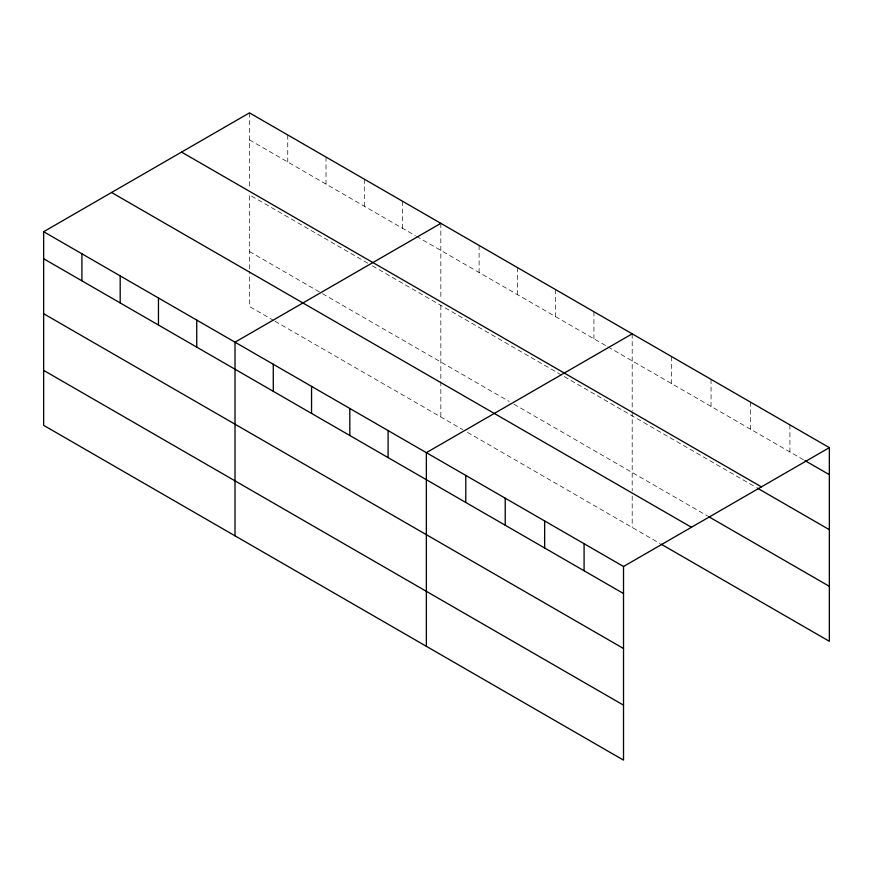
<?xml version="1.0" encoding="UTF-8"?>
<svg xmlns="http://www.w3.org/2000/svg" width="873" height="873" viewBox="0 0 873 873"><rect width="100%" height="100%" fill="white"/><g stroke="black" fill="none" stroke-linecap="round" stroke-linejoin="round"><path stroke-width="0.65" stroke-dasharray="4.37 3.27" d="M249.482 112.868L249.482 188.339M249.482 139.909L415.319 235.666M416.476 236.332L606.68 346.144M607.837 346.81L803.837 459.973M367.773 263.188L249.482 194.886L249.482 269.855M372.411 265.861L756.291 487.494M249.482 251.533L321.384 293.044M322.541 293.71L509.265 401.515M513.902 404.199L707.577 516.008M273.827 320.566L249.482 306.51L249.482 271.165M274.995 321.242L462.876 429.712M467.513 432.386L660.032 543.541M789.923 424.889L789.923 451.93M750.485 402.126L750.485 429.167M711.059 379.362L711.059 406.403M671.621 356.599L671.621 383.64M632.194 333.835L632.194 410.616M632.194 411.925L632.194 490.812M632.194 496.05L632.194 527.467M593.924 311.737L593.924 338.779M555.654 289.64L555.654 316.681M517.383 267.542L517.383 294.583M479.102 245.444L479.102 272.485M440.832 223.346L440.832 298.828M440.832 305.364L440.832 380.333M440.832 381.643L440.832 416.988M402.562 201.259L402.562 228.3M364.292 179.161L364.292 206.203M326.022 157.064L326.022 184.105M287.752 134.966L287.752 162.007"/><path stroke-width="1.31" d="M43.65 231.705L623.518 566.49L623.518 760.132L43.65 425.347L43.65 231.705L249.482 112.868L829.35 447.653L829.35 641.295L661.188 544.206M440.832 223.346L235.012 342.183L235.012 535.826M632.194 333.835L426.362 452.661L426.362 646.304M623.518 566.49L829.35 447.653M804.993 460.638L829.35 474.694M181.551 152.088L761.431 486.872M757.448 488.16L829.35 529.671M708.734 516.685L829.35 586.318M111.569 192.486L691.449 527.281M43.65 258.746L623.518 593.531M43.65 313.723L623.518 648.508M43.65 370.37L623.518 705.155M584.092 543.726L584.092 570.767M544.665 520.963L544.665 548.004M505.227 498.199L505.227 525.24M465.8 475.425L465.8 502.466M388.092 430.564L388.092 457.605M349.822 408.477L349.822 435.518M311.552 386.379L311.552 413.42M273.282 364.281L273.282 391.322M196.741 320.085L196.741 347.127M158.46 297.988L158.46 325.029M120.19 275.901L120.19 302.942M81.92 253.803L81.92 280.844"/></g></svg>
